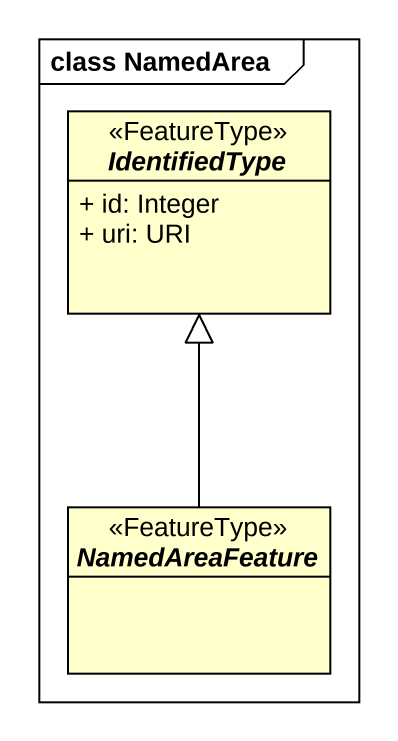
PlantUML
@startuml
mainframe class NamedArea
hide circle
hide empty members
skinparam classAttributeIconSize 0
abstract class IdentifiedType <<FeatureType>> {
  + id: Integer
  + uri: URI
}
abstract class NamedAreaFeature <<FeatureType>>
NamedAreaFeature -up-|> IdentifiedType
@enduml
